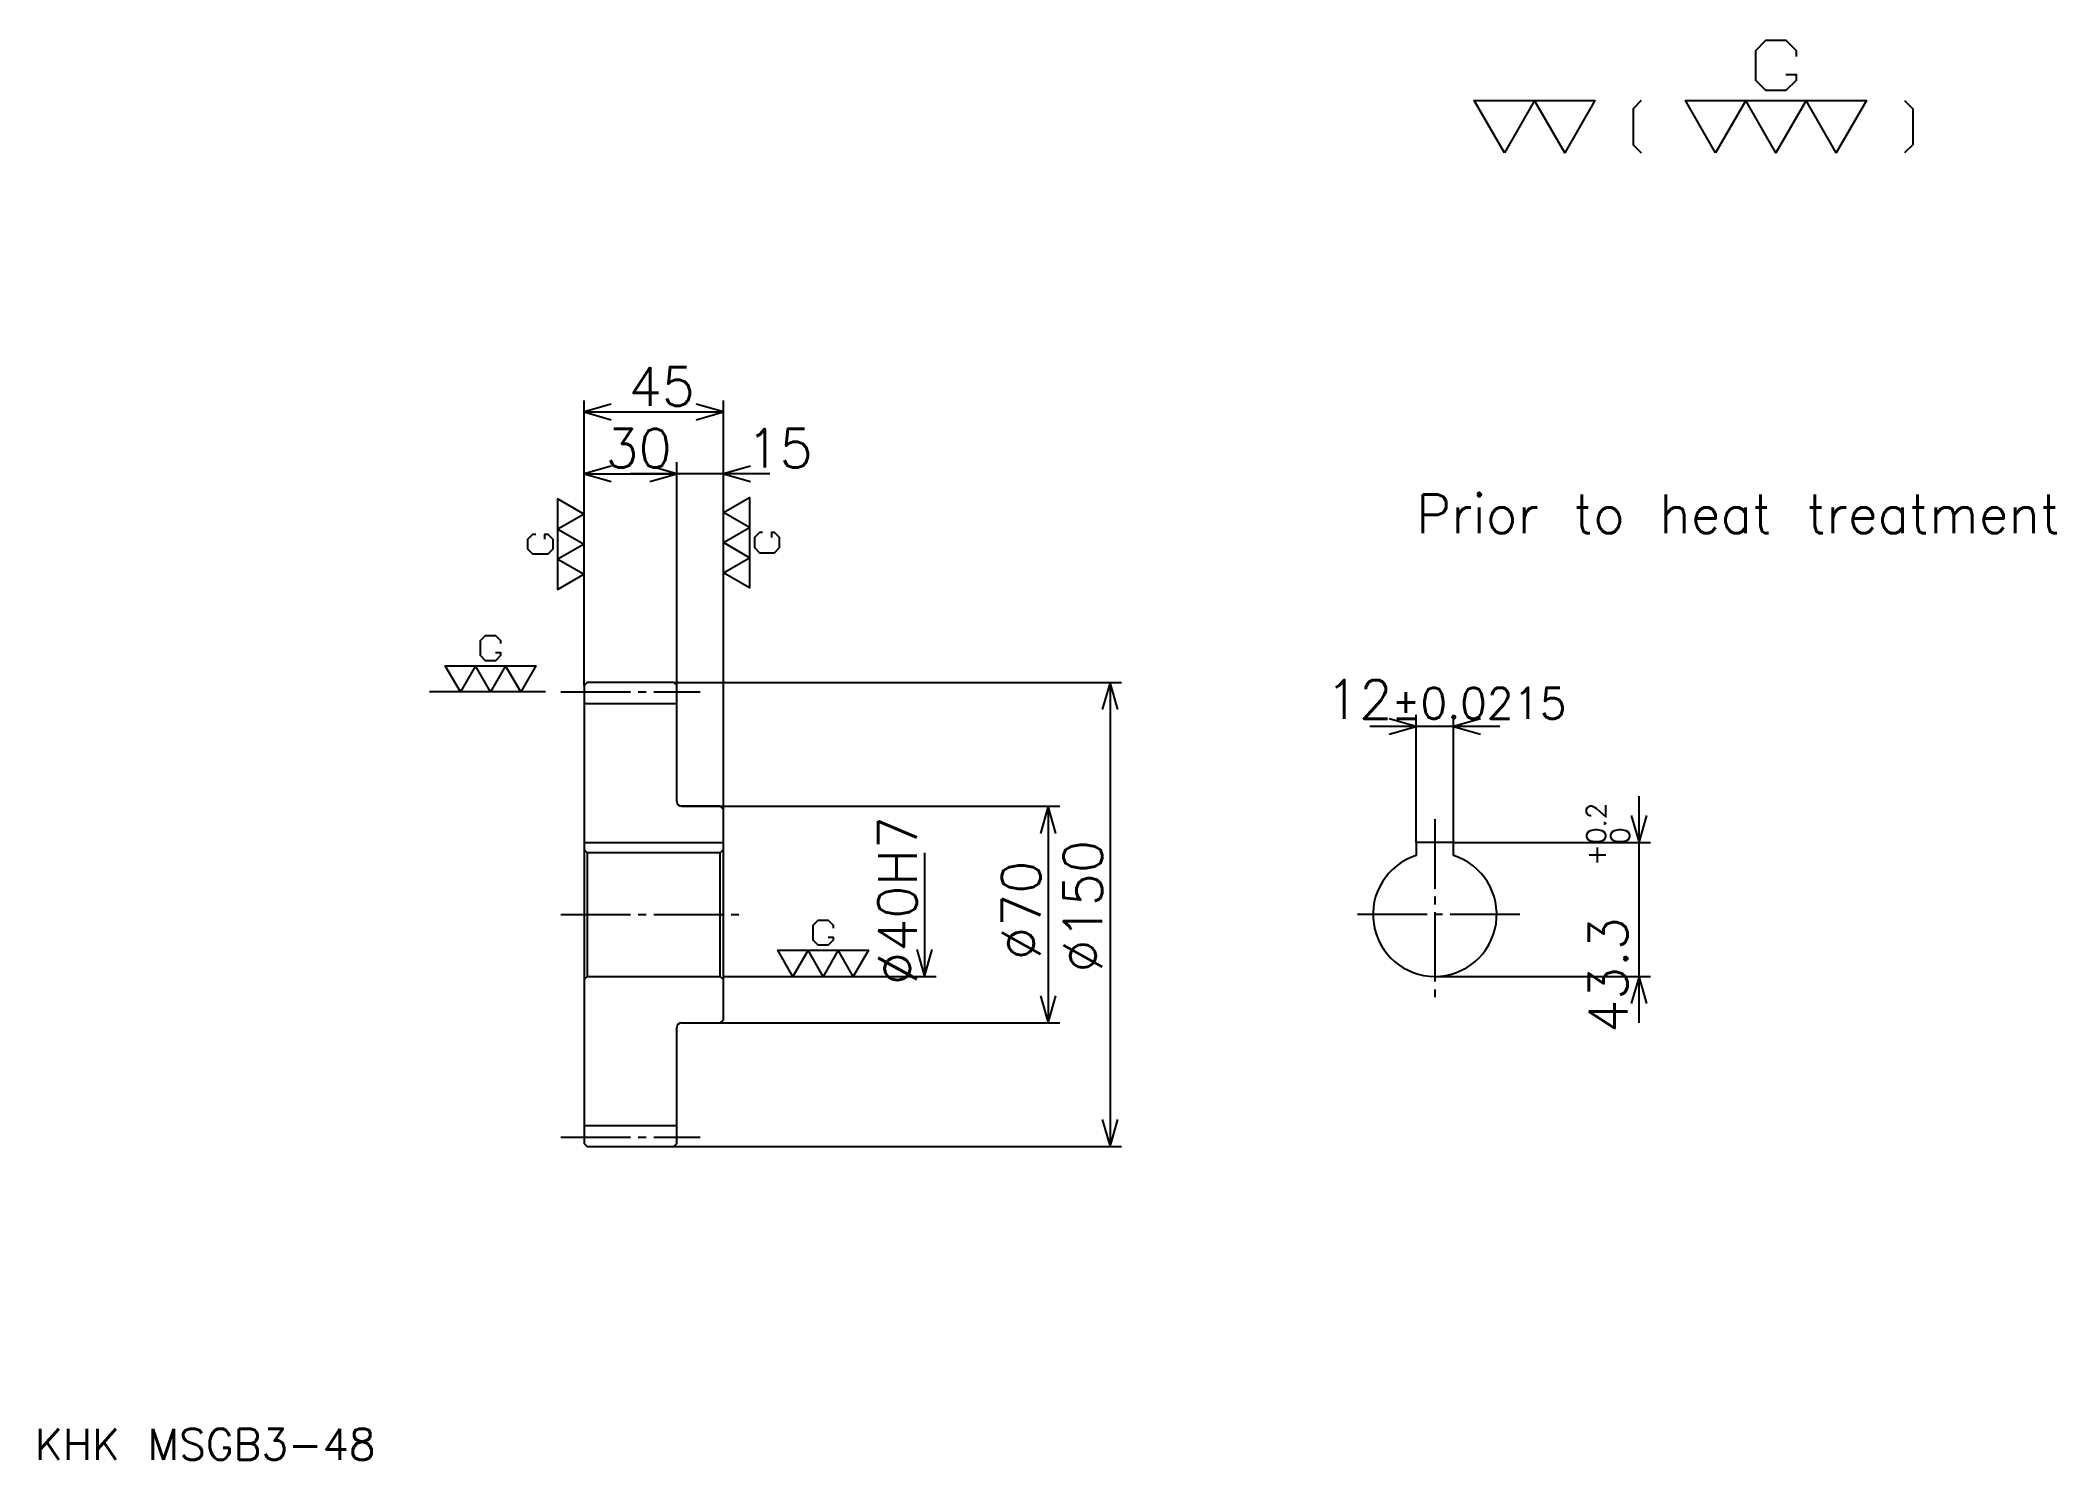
# Model space of a CAD drawing. Extents: x 27 to 678, y 28 to 486.
import ezdxf

# ---------------------------------------------------------------- set-up
doc = ezdxf.new("R2010")
doc.units = 0
doc.linetypes.add('DASHDOT', pattern=[30, 22.5, -2.5, 2.5, -2.5])
doc.layers.get('0').update_dxf_attribs({"linetype": 'CONTINUOUS'})
doc.layers.add('DASHDOT', color=6, linetype='DASHDOT')
doc.styles.add('KANJI', font='TXT', dxfattribs={"bigfont": 'BIGFONT'})

msp = doc.modelspace()

# ---------------------------------------------------------------- linework, layer by layer
at = {"color": 5}
for p, q in [((202.5, 278.75), (202.5, 370)), ((202.5, 366.25), (247.5, 366.25)), ((247.5, 278.75), (247.5, 370)), ((202.5, 346.25), (232.5, 346.25)), ((262.5, 346.25), (217.5, 346.25)), ((232.5, 278.75), (232.5, 350)), ((202.5, 277.75), (202.5, 278.75)), ((231.5, 278.75), (247.5, 278.75)), ((232.5, 277.75), (232.5, 278.75)), ((247.5, 278.75), (376.25, 278.75)), ((247.5, 237.75), (247.5, 278.75)), ((372.5, 278.75), (372.5, 128.75)), ((471.5, 227.050003), (471.5, 268.299988)), ((483.5, 227.050003), (483.5, 268.299988)), ((498.5, 264.549988), (456.5, 264.549988)), ((543.5, 168.75), (543.5, 242.050003)), ((234, 238.75), (247.5, 238.75)), ((247.5, 238.75), (356.25, 238.75)), ((352.5, 238.75), (352.5, 168.75)), ((312.5, 223.75), (312.5, 183.75)), ((483.5, 227.050003), (547.25, 227.050003)), ((247.5, 183.75), (316.25, 183.75)), ((477.5, 183.75), (547.25, 183.75)), ((234, 168.75), (247.5, 168.75)), ((247.5, 168.75), (356.25, 168.75)), ((231.5, 128.75), (247.5, 128.75)), ((247.5, 128.75), (376.25, 128.75))]:
    msp.add_line(p, q, dxfattribs=at)
at = {"color": 7}
msp.add_line((190, 275.75), (152.5, 275.75), dxfattribs=at)
at = {"color": 4}
for p, q in [((202.5, 272), (232.5, 272)), ((202.5, 227.050003), (247.5, 227.050003)), ((203.5, 223.75), (203.5, 183.75)), ((246.5, 223.75), (247.5, 224.75)), ((246.5, 183.75), (247.5, 182.75)), ((202.5, 135.5), (232.5, 135.5))]:
    msp.add_line(p, q, dxfattribs=at)
at = {"color": 7}
for points in [[(591, 475.350006), (594.25, 475.350006), (594.25, 473.399994), (591, 470.149994), (584.5, 470.149994), (581.25, 473.399994), (581.25, 483.149994), (584.5, 486.399994), (591, 486.399994), (594.25, 483.149994), (594.25, 481.200012)], [(500, 450), (490.25, 466.899994), (529.25, 466.899994), (519.5, 450), (509.75, 466.899994), (500, 450)], [(544.200012, 466.899994), (541.599976, 464.299988), (541.599976, 452.600006), (544.200012, 450)], [(568.25, 450), (558.5, 466.899994), (617, 466.899994), (607.25, 450), (597.5, 466.899994), (587.75, 450), (578, 466.899994), (568.25, 450)], [(629.349976, 466.899994), (631.950012, 464.299988), (631.950012, 452.600006), (629.349976, 450)], [(202.5, 313.75), (194.050003, 308.875), (194.050003, 338.125), (202.5, 333.25), (194.050003, 328.375), (202.5, 323.5), (194.050003, 318.625), (202.5, 313.75)], [(247.5, 333.75), (255.949997, 338.625), (255.949997, 309.375), (247.5, 314.25), (255.949997, 319.125), (247.5, 324), (255.949997, 328.875), (247.5, 333.75)], [(189.824997, 325.125), (189.824997, 326.75), (190.800003, 326.75), (192.425003, 325.125), (192.425003, 321.875), (190.800003, 320.25), (185.925003, 320.25), (184.300003, 321.875), (184.300003, 325.125), (185.925003, 326.75), (186.899994, 326.75)], [(260.174988, 327.25), (259.200012, 327.25), (257.575012, 325.625), (257.575012, 322.375), (259.200012, 320.75), (264.075012, 320.75), (265.700012, 322.375), (265.700012, 325.625), (264.075012, 327.25), (263.100006, 327.25), (263.100006, 325.625)], [(173.875, 288.424988), (175.5, 288.424988), (175.5, 287.450012), (173.875, 285.825012), (170.625, 285.825012), (169, 287.450012), (169, 292.325012), (170.625, 293.950012), (173.875, 293.950012), (175.5, 292.325012), (175.5, 291.350006)], [(162.5, 275.75), (157.625, 284.200012), (186.875, 284.200012), (182, 275.75), (177.125, 284.200012), (172.25, 275.75), (167.375, 284.200012), (162.5, 275.75)], [(281.375, 196.425003), (283, 196.425003), (283, 195.449997), (281.375, 193.824997), (278.125, 193.824997), (276.5, 195.449997), (276.5, 200.324997), (278.125, 201.949997), (281.375, 201.949997), (283, 200.324997), (283, 199.350006)], [(270, 183.75), (265.125, 192.199997), (294.375, 192.199997), (289.5, 183.75), (284.625, 192.199997), (279.75, 183.75), (274.875, 192.199997), (270, 183.75)]]:
    msp.add_lwpolyline(points, dxfattribs=at)
at = {"color": 5}
for points in [[(211.25, 368.75), (202.5, 366.25), (211.25, 363.75)], [(238.75, 363.75), (247.5, 366.25), (238.75, 368.75)], [(211.25, 348.75), (202.5, 346.25), (211.25, 343.75)], [(223.75, 343.75), (232.5, 346.25), (223.75, 348.75)], [(223.75, 343.75), (232.5, 346.25), (223.75, 348.75)], [(256.25, 348.75), (247.5, 346.25), (256.25, 343.75)], [(375, 270), (372.5, 278.75), (370, 270)], [(462.75, 262.049988), (471.5, 264.549988), (462.75, 267.049988)], [(492.25, 267.049988), (483.5, 264.549988), (492.25, 262.049988)], [(355, 230), (352.5, 238.75), (350, 230)], [(541, 235.800003), (543.5, 227.050003), (546, 235.800003)], [(310, 192.5), (312.5, 183.75), (315, 192.5)], [(546, 175), (543.5, 183.75), (541, 175)], [(350, 177.5), (352.5, 168.75), (355, 177.5)], [(370, 137.5), (372.5, 128.75), (375, 137.5)]]:
    msp.add_lwpolyline(points, dxfattribs=at)
at = {"color": 4}
for points in [[(232.5, 240.25), (232.5, 277.75), (231.5, 278.75), (203.5, 278.75), (202.5, 277.75), (202.5, 182.75)], [(234, 168.75), (246.5, 168.75), (247.5, 169.75), (247.5, 237.75), (246.5, 238.75), (234, 238.75)], [(202.5, 182.75), (203.5, 183.75), (246.5, 183.75), (246.5, 223.75), (203.5, 223.75), (202.5, 224.75)], [(483.5, 222.828781), (483.5, 227.050003), (471.5, 227.050003), (471.5, 222.828781)], [(202.5, 182.75), (202.5, 129.75), (203.5, 128.75), (231.5, 128.75), (232.5, 129.75), (232.5, 167.25)]]:
    msp.add_lwpolyline(points, dxfattribs=at)
for centre, radius, start, end in [((234, 240.25), 1.5, 180, 270), ((477.5, 203.75), 20, 107.457602748, 72.542397252), ((234, 167.25), 1.5, 90, 180)]:
    msp.add_arc(centre, radius, start, end, dxfattribs=at)
at = {"layer": 'DASHDOT', "color": 7}
for p, q in [((195, 275.75), (240, 275.75)), ((477.5, 234.550003), (477.5, 176.25)), ((195, 203.75), (255, 203.75)), ((505, 203.75), (450, 203.75)), ((195, 131.75), (240, 131.75))]:
    msp.add_line(p, q, dxfattribs=at)

# ---------------------------------------------------------------- texts
at = {"color": 7, "style": 'KANJI'}
for s, height, p in [('45', 12.5, (216.875, 368.25)), ('30', 12.5, (209.375, 348.25)), ('15', 12.5, (255, 348.25)), ('Prior to heat treatment', 12.5, (471.5, 327.049988)), ('12', 12.5, (442.32251, 267.049988)), ('%%p0.0215', 10, (463.445984, 267.049988)), ('KHK MSGB3-48', 10, (25, 27.5))]:
    msp.add_text(s, height=height, dxfattribs=at).set_placement(p)
for s, height, p in [('0.2', 6.25, (532.75, 226.532974)), ('%%c40H7', 12.5, (310, 180.9375)), ('0', 6.25, (540.5, 226.532974)), ('%%c150', 12.5, (370, 185)), ('+', 6.25, (532.75, 219.532974)), ('%%c70', 12.5, (350, 189.0625)), ('43.3', 12.5, (539.75, 165.428024))]:
    msp.add_text(s, height=height, rotation=90, dxfattribs=at).set_placement(p)

doc.saveas('drawing.dxf')
